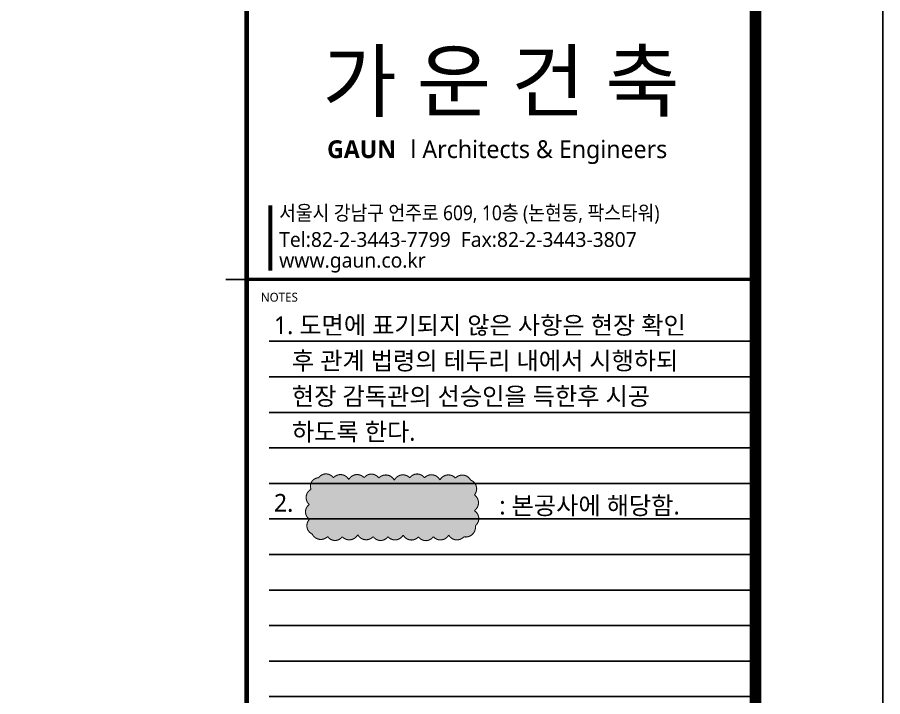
# Model space of a CAD drawing. Header units: millimetres. Extents: x 0 to 252300, y -45585 to -15885.
# Drawn here: x 118837 to 126150, y -27358 to -21621 of the extents above; entities that cross this region are included whole.
import ezdxf
from ezdxf.enums import TextEntityAlignment as Align

# ---------------------------------------------------------------- set-up
doc = ezdxf.new("R2010")
doc.units = ezdxf.units.MM
doc.header["$LTSCALE"] = 1000
doc.linetypes.add('CEN', pattern=[62, 60, -1, 0, -1])
for name, color, linetype in [('PLAN', 253, 'CEN'), ('SOL', 252, 'Continuous'), ('SYM', 3, 'Continuous'), ('XR-SHEET-SHT', 5, 'Continuous'), ('XR-SHEET-TEXT', 3, 'Continuous'), ('XREF', 7, 'CEN')]:
    doc.layers.add(name, color=color, linetype=linetype)
doc.layers.add('XR-SHEET-TEMP', color=171, linetype='Continuous', plot=False)
doc.styles.add('GHS', font='malgun.ttf')
doc.styles.add('XR-SHEET$0$XREF-Form$0$맑은고딕', font='malgun.ttf')
doc.styles.add('맑은고딕B', font='malgunbd.ttf')

# ---------------------------------------------------------------- blocks, each defined once
blk = doc.blocks.new('XR-FORM-EE', base_point=(461, 408))
at = {"layer": 'Defpoints', "linetype": 'Continuous', "ltscale": 2}
for points in [[(147457, 84911), (163900, 84911)], [(147457, 83711), (163900, 83711)], [(147457, 82511), (163900, 82511)], [(147457, 81311), (163900, 81311)], [(147457, 80111), (163900, 80111)], [(147457, 78911), (163900, 78911)], [(147457, 77711), (163900, 77711)], [(147457, 76511), (163900, 76511)], [(147457, 75311), (163900, 75311)], [(147457, 74111), (163900, 74111)], [(147457, 72911), (163900, 72911)]]:
    blk.add_lwpolyline(points, dxfattribs=at)
at = {"layer": 'XR-SHEET-SHT', "color": 5}
blk.add_lwpolyline([(0, 118800), (168200, 118800), (168200, 0), (0, 0)], close=True, dxfattribs=at)
at = {"layer": 'XR-SHEET-SHT', "color": 5, "const_width": 400}
blk.add_lwpolyline([(9300, 114600), (163900, 114600), (163900, 4200), (9300, 4200)], close=True, dxfattribs=at)
at = {"layer": 'XR-SHEET-SHT', "color": 5}
for points, const_width in [([(146700, 114600), (146700, 4200)], 160), ([(146700, 87000), (163900, 87000)], 114)]:
    blk.add_lwpolyline(points, dxfattribs=dict(at, const_width=const_width))
at = {"layer": 'XR-SHEET-SHT', "color": 7, "const_width": 140}
blk.add_lwpolyline([(147500, 89500), (147500, 87300)], dxfattribs=at)
at = {"layer": 'XR-SHEET-TEMP'}
blk.add_line((146700, 87000), (146000, 87000), dxfattribs=at)
at = {"layer": 'XR-SHEET-SHT', "color": 3, "style": '맑은고딕B'}
blk.add_text('GAUN ', height=600, dxfattribs=at).set_placement((150686, 91400), align=Align.MIDDLE_CENTER)
at = {"layer": 'XR-SHEET-SHT', "color": 7, "style": 'XR-SHEET$0$XREF-Form$0$맑은고딕'}
blk.add_text('l Architects & Engineers', height=600, dxfattribs=at).set_placement((156577, 91400), align=Align.MIDDLE_CENTER)
at = {"layer": 'XR-SHEET-SHT', "color": 7, "style": 'XR-SHEET$0$XREF-Form$0$맑은고딕', "width": 0.9}
blk.add_text('서울시 강남구 언주로 609, 10층 (논현동, 팍스타워)', height=500, dxfattribs=at).set_placement((147800, 89250), align=Align.MIDDLE_LEFT)
at = {"layer": 'XR-SHEET-SHT', "color": 7, "style": 'XR-SHEET$0$XREF-Form$0$맑은고딕'}
for s, height, p in [('Tel:82-2-3443-7799  Fax:82-2-3443-3807', 500, (147800, 88350)), ('www.gaun.co.kr', 500, (147800, 87650)), ('NOTES', 300, (147180, 86400))]:
    blk.add_text(s, height=height, dxfattribs=at).set_placement(p, align=Align.MIDDLE_LEFT)
at = {"layer": 'XR-SHEET-TEXT', "color": 2, "style": '맑은고딕B'}
blk.add_text('가 운 건 축', height=2000, dxfattribs=at).set_placement((155300, 93700), align=Align.MIDDLE_CENTER)

msp = doc.modelspace()

# ---------------------------------------------------------------- hatches: boundary and pattern name
at = {"layer": 'SOL'}
msp.add_hatch(color=256, dxfattribs=at).paths.add_polyline_path([(121304.4, -25734.7, 0.520567), (121306.2, -25860.2, 0.520567), (121328.6, -25983.6, 0.520567), (121459.5, -26005.6, 0.520567), (121583.1, -26007, 0.520567), (121713.7, -25990, 0.520567), (121844.5, -26005.7, 0.520567), (121969, -26006.7, 0.520567), (122097.9, -25992.9, 0.520567), (122227, -26007.9, 0.520567), (122352.5, -26006.8, 0.520567), (122482.8, -25992.3, 0.520567), (122610.4, -26007.6, 0.520567), (122707.9, -25914.1, 0.520567), (122699.1, -25787.1, 0.520567), (122699.8, -25653.9, 0.520567), (122667.2, -25528.3, 0.520567), (122539.7, -25511.8, 0.520567), (122408.4, -25527.9, 0.520567), (122277.5, -25509.3, 0.520567), (122153.8, -25509.5, 0.520567), (122022.9, -25529.5, 0.520567), (121891.7, -25511.4, 0.520567), (121768.3, -25508.7, 0.520567), (121638.3, -25524.4, 0.520567), (121508, -25509, 0.520567), (121382.8, -25509.1, 0.520567), (121319, -25606.6, 0.520567)])

# ---------------------------------------------------------------- linework, layer by layer
at = {"layer": 'PLAN', "color": 2, "const_width": 9.03}
msp.add_lwpolyline([(121328.6, -25983.6, 0.520567), (121459.5, -26005.6, 0.520567), (121583.1, -26007, 0.520567), (121713.7, -25990, 0.520567), (121844.5, -26005.7, 0.520567), (121969, -26006.7, 0.520567), (122097.9, -25992.9, 0.520567), (122227, -26007.9, 0.520567), (122352.5, -26006.8, 0.520567), (122482.8, -25992.3, 0.520567), (122610.4, -26007.6, 0.520567), (122707.9, -25914.1, 0.520567), (122699.1, -25787.1, 0.520567), (122699.8, -25653.9, 0.520567), (122667.2, -25528.3, 0.520567), (122539.7, -25511.8, 0.520567), (122408.4, -25527.9, 0.520567), (122277.5, -25509.3, 0.520567), (122153.8, -25509.5, 0.520567), (122022.9, -25529.5, 0.520567), (121891.7, -25511.4, 0.520567), (121768.3, -25508.7, 0.520567), (121638.3, -25524.4, 0.520567), (121508, -25509, 0.520567), (121382.8, -25509.1, 0.520567), (121319, -25606.6, 0.520567), (121304.4, -25734.7, 0.520567), (121306.2, -25860.2, 0.520567)], format="xyb", close=True, dxfattribs=at)

# ---------------------------------------------------------------- block references
at = {"layer": 'XREF', "xscale": 0.25, "yscale": 0.25, "zscale": 0.25}
msp.add_blockref('XR-FORM-EE', (84215.3, -45482.7), dxfattribs=at)

# ---------------------------------------------------------------- texts
at = {"layer": 'SYM', "style": 'GHS'}
for s, p in [('1. 도면에 표기되지 않은 사항은 현장 확인', (121005.2, -24220.8)), ('   후 관계 법령의 테두리 내에서 시행하되', (121005.2, -24520.8)), ('   현장 감독관의 선승인을 득한후 시공', (121005.2, -24820.8)), ('   하도록 한다.', (121005.2, -25120.8)), ('2. ', (121005.2, -25720.8)), (': 본공사에 해당함.', (122910.7, -25743.9))]:
    msp.add_text(s, height=150, dxfattribs=at).set_placement(p, align=Align.MIDDLE_LEFT)

doc.saveas('drawing.dxf')
